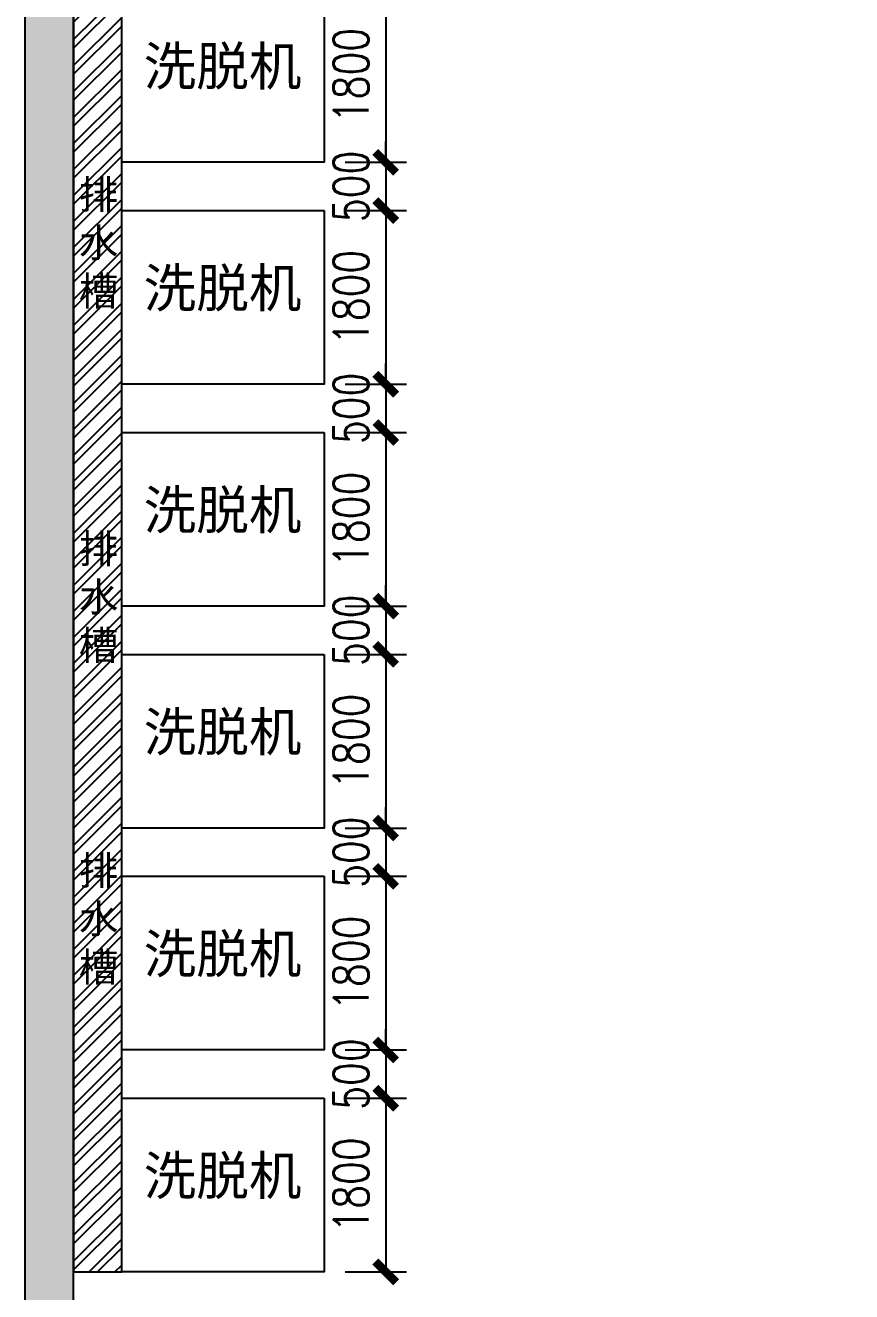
# Model space of a CAD drawing. Header units: millimetres. Extents: x 28866 to 196092, y 16567 to 68963.
# Drawn here: x 111247 to 119815, y 35719 to 48844 of the extents above; entities that cross this region are included whole.
import ezdxf

# ---------------------------------------------------------------- set-up
doc = ezdxf.new("R2010")
doc.units = ezdxf.units.MM
for name, color, linetype in [('font_blue', 142, 'Continuous'), ('font_grey', 254, 'Continuous'), ('green', 122, 'Continuous'), ('wall', 250, 'Continuous')]:
    doc.layers.add(name, color=color, linetype=linetype)
doc.styles.add('ROMANS', font='ROMANS.shx', dxfattribs={"width": 0.8, "bigfont": 'hhztxt.shx'})
doc.styles.get("Standard").update_dxf_attribs({"font": 'arial.ttf', "height": 200})
doc.dimstyles.new('dim1-150', dxfattribs={"dimscale": 180, "dimtxt": 2, "dimasz": 1.2, "dimexe": 1.2, "dimexo": 1.2, "dimgap": 1, "dimtad": 1, "dimdec": 0, "dimdsep": 46, "dimtxsty": 'ROMANS', "dimblk": 'ARCHTICK', "dimcen": 0, "dimadec": 0, "dimazin": 0, "dimtfac": 0.71, "dimtdec": 0, "dimtix": 1, "dimtmove": 0, "dimatfit": 3, "dimldrblk": 'ARCHTICK', "dimfxl": 0, "dimtolj": 1, "dimtzin": 0, "dimarcsym": 0})

# ---------------------------------------------------------------- blocks, each defined once
blk = doc.blocks.new('_ArchTick')
at = {"color": 0, "linetype": 'ByBlock', "const_width": 0.4}
blk.add_lwpolyline([(-0.5, -0.5), (0.5, 0.5)], dxfattribs=at)
blk = doc.blocks.new('*D108')
at = {"layer": 'Defpoints', "color": 0, "transparency": 16777216}
for p in [(114347, 49224), (114347, 47424), (114984, 47424)]:
    blk.add_point(p, dxfattribs=at)
at = {"layer": 'font_grey', "color": 0, "lineweight": -2, "transparency": 16777216}
for p, q in [((114563, 49224), (115200, 49224)), ((114984, 49224), (114984, 47424)), ((114563, 47424), (115200, 47424))]:
    blk.add_line(p, q, dxfattribs=at)
at = {"layer": 'font_grey', "color": 0, "lineweight": -2, "transparency": 16777216, "xscale": 216, "yscale": 216, "zscale": 216}
for p, rotation in [((114984, 49224), 90), ((114984, 47424), 270)]:
    blk.add_blockref('_ArchTick', p, dxfattribs=dict(at, rotation=rotation))
at = {"layer": 'font_grey', "color": 0, "transparency": 16777216, "insert": (114624, 48324), "char_height": 360, "attachment_point": 5, "rotation": 90, "style": 'ROMANS'}
blk.add_mtext('\\A1;1800', dxfattribs=at)
blk = doc.blocks.new('*D109')
at = {"layer": 'Defpoints', "color": 0, "transparency": 16777216}
for p in [(114347, 47424), (114347, 46924), (114984, 46924)]:
    blk.add_point(p, dxfattribs=at)
at = {"layer": 'font_grey', "color": 0, "lineweight": -2, "transparency": 16777216}
for p, q in [((114984, 47424), (114984, 47640)), ((114563, 47424), (115200, 47424)), ((114984, 47424), (114984, 46924)), ((114563, 46924), (115200, 46924)), ((114984, 46924), (114984, 46708))]:
    blk.add_line(p, q, dxfattribs=at)
at = {"layer": 'font_grey', "color": 0, "lineweight": -2, "transparency": 16777216, "xscale": 216, "yscale": 216, "zscale": 216}
for p, rotation in [((114984, 47424), 270), ((114984, 46924), 90)]:
    blk.add_blockref('_ArchTick', p, dxfattribs=dict(at, rotation=rotation))
at = {"layer": 'font_grey', "color": 0, "transparency": 16777216, "insert": (114624, 47174), "char_height": 360, "attachment_point": 5, "rotation": 90, "style": 'ROMANS'}
blk.add_mtext('\\A1;500', dxfattribs=at)
blk = doc.blocks.new('*D110')
at = {"layer": 'Defpoints', "color": 0, "transparency": 16777216}
for p in [(114347, 46924), (114347, 45124), (114984, 45124)]:
    blk.add_point(p, dxfattribs=at)
at = {"layer": 'font_grey', "color": 0, "lineweight": -2, "transparency": 16777216}
for p, q in [((114563, 46924), (115200, 46924)), ((114984, 46924), (114984, 45124)), ((114563, 45124), (115200, 45124))]:
    blk.add_line(p, q, dxfattribs=at)
at = {"layer": 'font_grey', "color": 0, "lineweight": -2, "transparency": 16777216, "xscale": 216, "yscale": 216, "zscale": 216}
for p, rotation in [((114984, 46924), 90), ((114984, 45124), 270)]:
    blk.add_blockref('_ArchTick', p, dxfattribs=dict(at, rotation=rotation))
at = {"layer": 'font_grey', "color": 0, "transparency": 16777216, "insert": (114624, 46024), "char_height": 360, "attachment_point": 5, "rotation": 90, "style": 'ROMANS'}
blk.add_mtext('\\A1;1800', dxfattribs=at)
blk = doc.blocks.new('*D111')
at = {"layer": 'Defpoints', "color": 0, "transparency": 16777216}
for p in [(114347, 45124), (114347, 44624), (114984, 44624)]:
    blk.add_point(p, dxfattribs=at)
at = {"layer": 'font_grey', "color": 0, "lineweight": -2, "transparency": 16777216}
for p, q in [((114984, 45124), (114984, 45340)), ((114563, 45124), (115200, 45124)), ((114984, 45124), (114984, 44624)), ((114563, 44624), (115200, 44624)), ((114984, 44624), (114984, 44408))]:
    blk.add_line(p, q, dxfattribs=at)
at = {"layer": 'font_grey', "color": 0, "lineweight": -2, "transparency": 16777216, "xscale": 216, "yscale": 216, "zscale": 216}
for p, rotation in [((114984, 45124), 270), ((114984, 44624), 90)]:
    blk.add_blockref('_ArchTick', p, dxfattribs=dict(at, rotation=rotation))
at = {"layer": 'font_grey', "color": 0, "transparency": 16777216, "insert": (114624, 44874), "char_height": 360, "attachment_point": 5, "rotation": 90, "style": 'ROMANS'}
blk.add_mtext('\\A1;500', dxfattribs=at)
blk = doc.blocks.new('*D112')
at = {"layer": 'Defpoints', "color": 0, "transparency": 16777216}
for p in [(114347, 44624), (114347, 42824), (114984, 42824)]:
    blk.add_point(p, dxfattribs=at)
at = {"layer": 'font_grey', "color": 0, "lineweight": -2, "transparency": 16777216}
for p, q in [((114563, 44624), (115200, 44624)), ((114984, 44624), (114984, 42824)), ((114563, 42824), (115200, 42824))]:
    blk.add_line(p, q, dxfattribs=at)
at = {"layer": 'font_grey', "color": 0, "lineweight": -2, "transparency": 16777216, "xscale": 216, "yscale": 216, "zscale": 216}
for p, rotation in [((114984, 44624), 90), ((114984, 42824), 270)]:
    blk.add_blockref('_ArchTick', p, dxfattribs=dict(at, rotation=rotation))
at = {"layer": 'font_grey', "color": 0, "transparency": 16777216, "insert": (114624, 43724), "char_height": 360, "attachment_point": 5, "rotation": 90, "style": 'ROMANS'}
blk.add_mtext('\\A1;1800', dxfattribs=at)
blk = doc.blocks.new('*D113')
at = {"layer": 'Defpoints', "color": 0, "transparency": 16777216}
for p in [(114347, 42824), (114347, 42324), (114984, 42324)]:
    blk.add_point(p, dxfattribs=at)
at = {"layer": 'font_grey', "color": 0, "lineweight": -2, "transparency": 16777216}
for p, q in [((114984, 42824), (114984, 43040)), ((114563, 42824), (115200, 42824)), ((114984, 42824), (114984, 42324)), ((114563, 42324), (115200, 42324)), ((114984, 42324), (114984, 42108))]:
    blk.add_line(p, q, dxfattribs=at)
at = {"layer": 'font_grey', "color": 0, "lineweight": -2, "transparency": 16777216, "xscale": 216, "yscale": 216, "zscale": 216}
for p, rotation in [((114984, 42824), 270), ((114984, 42324), 90)]:
    blk.add_blockref('_ArchTick', p, dxfattribs=dict(at, rotation=rotation))
at = {"layer": 'font_grey', "color": 0, "transparency": 16777216, "insert": (114624, 42574), "char_height": 360, "attachment_point": 5, "rotation": 90, "style": 'ROMANS'}
blk.add_mtext('\\A1;500', dxfattribs=at)
blk = doc.blocks.new('*D114')
at = {"layer": 'Defpoints', "color": 0, "transparency": 16777216}
for p in [(114347, 42324), (114347, 40524), (114984, 40524)]:
    blk.add_point(p, dxfattribs=at)
at = {"layer": 'font_grey', "color": 0, "lineweight": -2, "transparency": 16777216}
for p, q in [((114563, 42324), (115200, 42324)), ((114984, 42324), (114984, 40524)), ((114563, 40524), (115200, 40524))]:
    blk.add_line(p, q, dxfattribs=at)
at = {"layer": 'font_grey', "color": 0, "lineweight": -2, "transparency": 16777216, "xscale": 216, "yscale": 216, "zscale": 216}
for p, rotation in [((114984, 42324), 90), ((114984, 40524), 270)]:
    blk.add_blockref('_ArchTick', p, dxfattribs=dict(at, rotation=rotation))
at = {"layer": 'font_grey', "color": 0, "transparency": 16777216, "insert": (114624, 41424), "char_height": 360, "attachment_point": 5, "rotation": 90, "style": 'ROMANS'}
blk.add_mtext('\\A1;1800', dxfattribs=at)
blk = doc.blocks.new('*D115')
at = {"layer": 'Defpoints', "color": 0, "transparency": 16777216}
for p in [(114347, 40524), (114347, 40024), (114984, 40024)]:
    blk.add_point(p, dxfattribs=at)
at = {"layer": 'font_grey', "color": 0, "lineweight": -2, "transparency": 16777216}
for p, q in [((114984, 40524), (114984, 40740)), ((114563, 40524), (115200, 40524)), ((114984, 40524), (114984, 40024)), ((114563, 40024), (115200, 40024)), ((114984, 40024), (114984, 39808))]:
    blk.add_line(p, q, dxfattribs=at)
at = {"layer": 'font_grey', "color": 0, "lineweight": -2, "transparency": 16777216, "xscale": 216, "yscale": 216, "zscale": 216}
for p, rotation in [((114984, 40524), 270), ((114984, 40024), 90)]:
    blk.add_blockref('_ArchTick', p, dxfattribs=dict(at, rotation=rotation))
at = {"layer": 'font_grey', "color": 0, "transparency": 16777216, "insert": (114624, 40274), "char_height": 360, "attachment_point": 5, "rotation": 90, "style": 'ROMANS'}
blk.add_mtext('\\A1;500', dxfattribs=at)
blk = doc.blocks.new('*D116')
at = {"layer": 'Defpoints', "color": 0, "transparency": 16777216}
for p in [(114347, 40024), (114347, 38224), (114984, 38224)]:
    blk.add_point(p, dxfattribs=at)
at = {"layer": 'font_grey', "color": 0, "lineweight": -2, "transparency": 16777216}
for p, q in [((114563, 40024), (115200, 40024)), ((114984, 40024), (114984, 38224)), ((114563, 38224), (115200, 38224))]:
    blk.add_line(p, q, dxfattribs=at)
at = {"layer": 'font_grey', "color": 0, "lineweight": -2, "transparency": 16777216, "xscale": 216, "yscale": 216, "zscale": 216}
for p, rotation in [((114984, 40024), 90), ((114984, 38224), 270)]:
    blk.add_blockref('_ArchTick', p, dxfattribs=dict(at, rotation=rotation))
at = {"layer": 'font_grey', "color": 0, "transparency": 16777216, "insert": (114624, 39124), "char_height": 360, "attachment_point": 5, "rotation": 90, "style": 'ROMANS'}
blk.add_mtext('\\A1;1800', dxfattribs=at)
blk = doc.blocks.new('*D117')
at = {"layer": 'Defpoints', "color": 0, "transparency": 16777216}
for p in [(114347, 38224), (114347, 37724), (114984, 37724)]:
    blk.add_point(p, dxfattribs=at)
at = {"layer": 'font_grey', "color": 0, "lineweight": -2, "transparency": 16777216}
for p, q in [((114984, 38224), (114984, 38440)), ((114563, 38224), (115200, 38224)), ((114984, 38224), (114984, 37724)), ((114563, 37724), (115200, 37724)), ((114984, 37724), (114984, 37508))]:
    blk.add_line(p, q, dxfattribs=at)
at = {"layer": 'font_grey', "color": 0, "lineweight": -2, "transparency": 16777216, "xscale": 216, "yscale": 216, "zscale": 216}
for p, rotation in [((114984, 38224), 270), ((114984, 37724), 90)]:
    blk.add_blockref('_ArchTick', p, dxfattribs=dict(at, rotation=rotation))
at = {"layer": 'font_grey', "color": 0, "transparency": 16777216, "insert": (114624, 37974), "char_height": 360, "attachment_point": 5, "rotation": 90, "style": 'ROMANS'}
blk.add_mtext('\\A1;500', dxfattribs=at)
blk = doc.blocks.new('*D118')
at = {"layer": 'Defpoints', "color": 0, "transparency": 16777216}
for p in [(114347, 37724), (114347, 35924), (114984, 35924)]:
    blk.add_point(p, dxfattribs=at)
at = {"layer": 'font_grey', "color": 0, "lineweight": -2, "transparency": 16777216}
for p, q in [((114563, 37724), (115200, 37724)), ((114984, 37724), (114984, 35924)), ((114563, 35924), (115200, 35924))]:
    blk.add_line(p, q, dxfattribs=at)
at = {"layer": 'font_grey', "color": 0, "lineweight": -2, "transparency": 16777216, "xscale": 216, "yscale": 216, "zscale": 216}
for p, rotation in [((114984, 37724), 90), ((114984, 35924), 270)]:
    blk.add_blockref('_ArchTick', p, dxfattribs=dict(at, rotation=rotation))
at = {"layer": 'font_grey', "color": 0, "transparency": 16777216, "insert": (114624, 36824), "char_height": 360, "attachment_point": 5, "rotation": 90, "style": 'ROMANS'}
blk.add_mtext('\\A1;1800', dxfattribs=at)

msp = doc.modelspace()

# ---------------------------------------------------------------- hatches: boundary and pattern name
at = {"layer": 'wall'}
h = msp.add_hatch(dxfattribs=at)
h.set_pattern_fill('AR-B816', color=256)
h.set_pattern_definition([(0, (42207.01, 0), (0, 203.2), []), (90, (42207.01, 0), (-203.2, 203.2), [203.2, -203.2])])
h.paths.add_polyline_path([(128247.4, 17067.2), (128247.4, 16567.2), (137247.4, 16567.2), (137247.4, 67567.2), (111247.4, 67567.2), (111247.4, 16567.2), (120247.4, 16567.2), (120247.4, 17067.2), (111747.4, 17067.2), (111747.4, 67067.2), (136747.4, 67067.2), (136747.4, 17067.2)])
h = msp.add_hatch(dxfattribs=at)
h.set_pattern_fill('ANSI32', color=9, scale=20)
h.set_pattern_definition([(45, (42207.01, -6027.37), (-134.70384, 134.70384), []), (45, (42296.81, -6027.37), (-134.70384, 134.70384), [])])
h.paths.add_polyline_path([(111747.4, 35924.3), (112247.4, 35924.3), (112247.4, 56124.3), (111747.4, 56124.3)])
h.paths.add_polyline_path([(111705, 38643.9), (112290.7, 38643.9), (112290.7, 40325.1), (111705, 40325.1)], flags=9)
h.paths.add_polyline_path([(111705, 41979.3), (112290.7, 41979.3), (112290.7, 43660.6), (111705, 43660.6)], flags=9)
h.paths.add_polyline_path([(111705, 45650.5), (112290.7, 45650.5), (112290.7, 47331.8), (111705, 47331.8)], flags=9)
h.paths.add_polyline_path([(111705, 48985.9), (112290.7, 48985.9), (112290.7, 50667.2), (111705, 50667.2)], flags=9)
h.paths.add_polyline_path([(111705, 52343.7), (112290.7, 52343.7), (112290.7, 54025), (111705, 54025)], flags=9)

# ---------------------------------------------------------------- linework, layer by layer
at = {"layer": 'green'}
for points in [[(112247.4, 56124.3), (111747.4, 56124.3), (111747.4, 35924.3), (112247.4, 35924.3)], [(114347.4, 49224.3), (114347.4, 47424.3), (112247.4, 47424.3), (112247.4, 49224.3)], [(114347.4, 46924.3), (114347.4, 45124.3), (112247.4, 45124.3), (112247.4, 46924.3)], [(114347.4, 44624.3), (114347.4, 42824.3), (112247.4, 42824.3), (112247.4, 44624.3)], [(114347.4, 42324.3), (114347.4, 40524.3), (112247.4, 40524.3), (112247.4, 42324.3)], [(114347.4, 40024.3), (114347.4, 38224.3), (112247.4, 38224.3), (112247.4, 40024.3)], [(114347.4, 37724.3), (114347.4, 35924.3), (112247.4, 35924.3), (112247.4, 37724.3)]]:
    msp.add_lwpolyline(points, close=True, dxfattribs=at)
at = {"layer": 'wall'}
for points in [[(120247.4, 16567.2), (111247.4, 16567.2), (111247.4, 67567.2), (137247.4, 67567.2), (137247.4, 16567.2), (128247.4, 16567.2)], [(120247.4, 17067.2), (111747.4, 17067.2), (111747.4, 67067.2), (136747.4, 67067.2), (136747.4, 17067.2), (128247.4, 17067.2)]]:
    msp.add_lwpolyline(points, dxfattribs=at)

# ---------------------------------------------------------------- texts
at = {"layer": 'font_blue', "attachment_point": 1}
for s, width, insert, char_height in [('洗脱机', 1947.918, (112474, 48621.4), 400), ('排水槽', 575.866, (111801.7, 47240), 300), ('洗脱机', 1947.918, (112474, 46321.4), 400), ('洗脱机', 1947.918, (112474, 44021.4), 400), ('排水槽', 575.866, (111801.7, 43568.8), 300), ('洗脱机', 1947.918, (112474, 41721.4), 400), ('排水槽', 575.866, (111801.7, 40233.4), 300), ('洗脱机', 1947.918, (112474, 39421.4), 400), ('洗脱机', 1947.918, (112474, 37121.4), 400)]:
    msp.add_mtext_dynamic_manual_height_columns(s, width=width, gutter_width=500, heights=[0], dxfattribs=dict(at, insert=insert, char_height=char_height))

# ---------------------------------------------------------------- dimensions: what is measured, and where the dimension line sits
at = {"layer": 'font_grey'}
for base, p1, p2, picture, middle in [((114984, 47424.3), (114347.4, 49224.3), (114347.4, 47424.3), '*D108', (114624, 48324.3)), ((114984, 46924.3), (114347.4, 47424.3), (114347.4, 46924.3), '*D109', (114624, 47174.3)), ((114984, 45124.3), (114347.4, 46924.3), (114347.4, 45124.3), '*D110', (114624, 46024.3)), ((114984, 44624.3), (114347.4, 45124.3), (114347.4, 44624.3), '*D111', (114624, 44874.3)), ((114984, 42824.3), (114347.4, 44624.3), (114347.4, 42824.3), '*D112', (114624, 43724.3)), ((114984, 42324.3), (114347.4, 42824.3), (114347.4, 42324.3), '*D113', (114624, 42574.3)), ((114984, 40524.3), (114347.4, 42324.3), (114347.4, 40524.3), '*D114', (114624, 41424.3)), ((114984, 40024.3), (114347.4, 40524.3), (114347.4, 40024.3), '*D115', (114624, 40274.3)), ((114984, 38224.3), (114347.4, 40024.3), (114347.4, 38224.3), '*D116', (114624, 39124.3)), ((114984, 37724.3), (114347.4, 38224.3), (114347.4, 37724.3), '*D117', (114624, 37974.3)), ((114984, 35924.3), (114347.4, 37724.3), (114347.4, 35924.3), '*D118', (114624, 36824.3))]:
    dim = msp.add_linear_dim(base=base, p1=p1, p2=p2, angle=90, dimstyle='dim1-150', dxfattribs=at)
    dim.commit()
    dim.dimension.update_dxf_attribs({"geometry": picture, "text_midpoint": middle})

doc.saveas('drawing.dxf')
